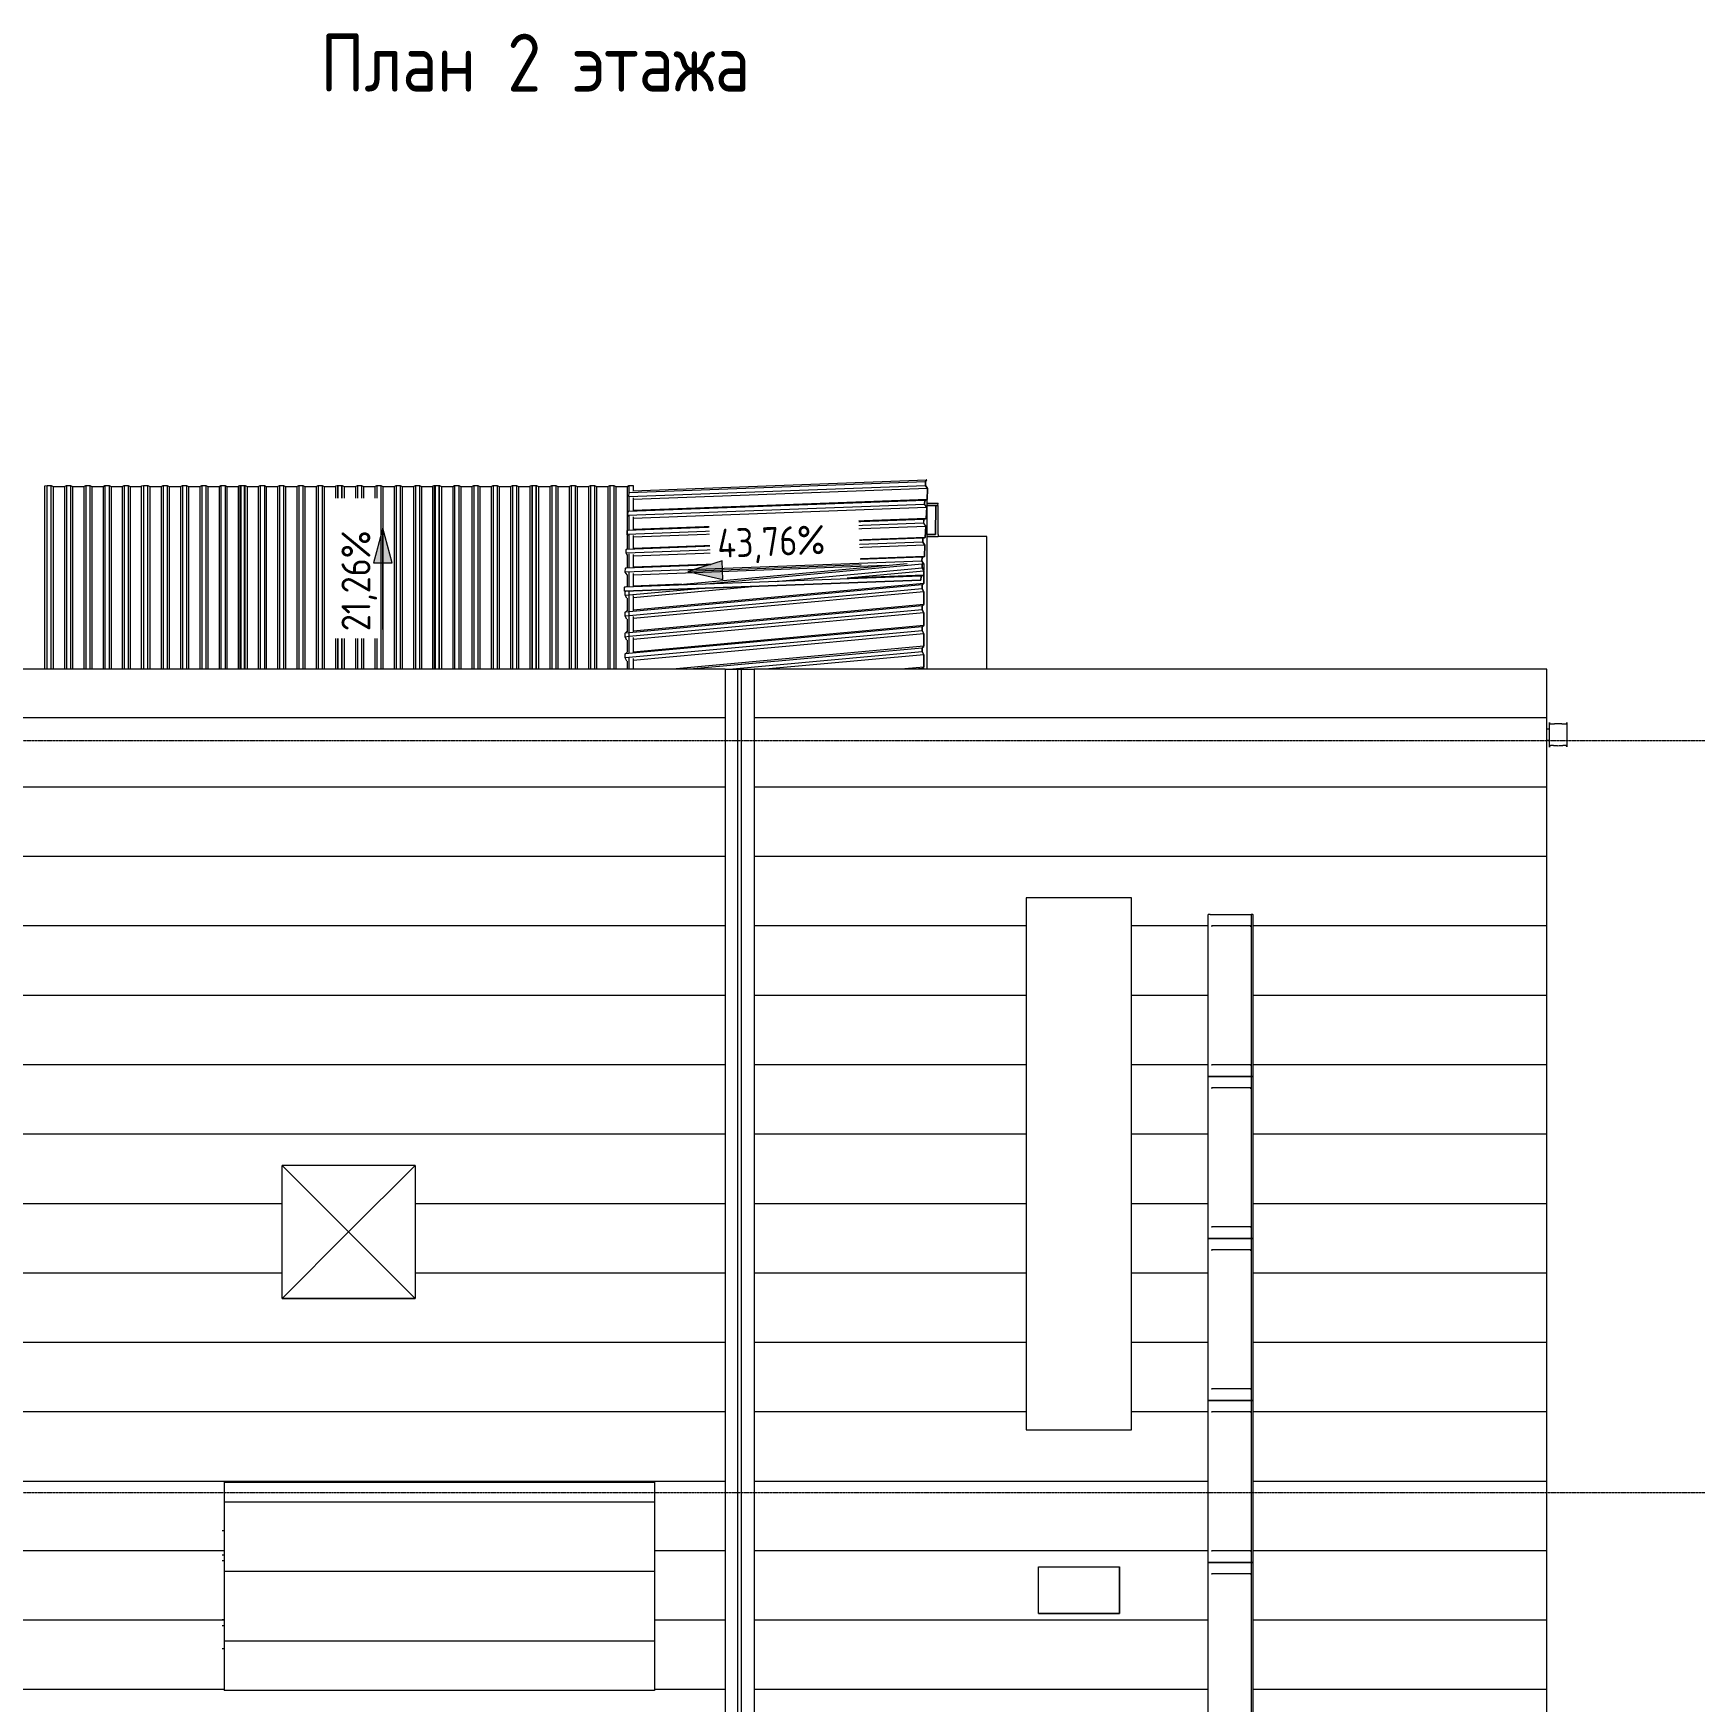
# Model space of a CAD drawing. Header units: millimetres. Extents: x -42533 to 645315, y 3457 to 82611.
# Drawn here: x 168623 to 182982, y 66233 to 80651 of the extents above; entities that cross this region are included whole.
import ezdxf

# ---------------------------------------------------------------- set-up
doc = ezdxf.new("R2010")
doc.units = ezdxf.units.MM
doc.linetypes.add('ADSK_Линия сетки', pattern=[25, 20, -2.5, 0, -2.5])
for name, color, linetype, lineweight in [('Воздуховоды', 7, 'Continuous', 18), ('Крыша', 7, 'Continuous', 9), ('Крыша штриховка', 7, 'Continuous', 9), ('Марки помещений', 7, 'Continuous', 20), ('Обобщенные модели', 7, 'Continuous', 18), ('Ограждение', 7, 'Continuous', 9), ('Оси', 253, 'Continuous', 9), ('Панели витража', 7, 'Continuous', 9), ('Перекрытие', 7, 'Continuous', 18), ('Размеры', 7, 'Continuous', 9), ('Стены внутренние', 7, 'Continuous', 18), ('Стены наружные', 7, 'Continuous', 18), ('ШТРИХОВКА', 252, 'Continuous', 15)]:
    doc.layers.add(name, color=color, linetype=linetype, lineweight=lineweight)
doc.styles.add('GOST Common_1', font='GOST_Common.ttf', dxfattribs={"width": 0.9, "height": 250})
doc.styles.add('GOST Common_2', font='GOST_Common.ttf', dxfattribs={"width": 0.9, "height": 250})

# ---------------------------------------------------------------- blocks, each defined once
blk = doc.blocks.new('План 2 этажа')
at = {"layer": 'Крыша штриховка'}
h = blk.add_hatch(dxfattribs=at)
h.set_pattern_fill('FP_7', color=8, style=0, pattern_type=2)
h.set_pattern_definition([(0, (3122.9, 338.7), (0, 600), [])])
h.paths.add_polyline_path([(24948.8, 18230.272), (24948.667, 43997.505), (18096.357, 43997.505), (18096.357, 21280.018), (18240.312, 21280.018), (18394.573, 21377.531), (19190.803, 20129.989), (19193.948, 20124.208), (18993.345, 20101.85), (19551.947, 18893.732), (19545.109, 18901.778), (19104.572, 19591.027), (19576.179, 18230.272), (24948.667, 18230.272)])
h.paths.add_polyline_path([(24338.508, 25951.601), (20618.508, 25951.601), (20618.508, 27751.601), (24338.508, 27751.601), (24338.508, 26167.43)])
h.paths.add_polyline_path([(24340.709, 29410.698), (23259.922, 29410.698), (23259.922, 30560.698), (24409.922, 30560.698), (24409.922, 29410.698), (24400.541, 29410.698)])
h.paths.add_polyline_path([(20618.508, 35171.601), (20618.508, 36971.601), (24338.508, 36971.601), (24338.508, 35171.601), (20669.979, 35171.601)])
h.paths.add_polyline_path([(21693.919, 38560.698), (21118.919, 38560.698), (21118.919, 39710.698), (22268.919, 39710.698), (22268.919, 38560.698), (21808.014, 38560.698)])
h = blk.add_hatch(dxfattribs=at)
h.set_pattern_fill('FP_8', color=8, style=0, pattern_type=2)
h.set_pattern_definition([(180, (4673.15, 338.7), (-7e-14, -600), [])])
h.paths.add_polyline_path([(29136.204, 18230.272), (29736.176, 18230.272), (31176.109, 20365.061), (31041.737, 20388.474), (31049.794, 20401.666), (31548.032, 21069.772), (31547.815, 21140.018), (31600.418, 21140.018), (31840.36, 21461.764), (31890.582, 21424.31), (32046.275, 21655.135), (32046.791, 21307.818), (32051.357, 21304.413), (32051.357, 43997.505), (25198.915, 43997.505), (25198.915, 18230.272), (27042.435, 18230.272)])
h.paths.add_polyline_path([(26383.65, 19200.698), (25439.921, 19200.698), (25439.921, 20350.698), (26589.921, 20350.698), (26589.921, 19200.698)])
h.paths.add_polyline_path([(28089.32, 20711.696), (27678.922, 20711.696), (27678.922, 21461.696), (28428.922, 21461.696), (28428.922, 20711.696), (28266.709, 20711.696)])
h.paths.add_polyline_path([(27655.922, 22483.692), (27655.922, 22883.692), (28355.922, 22883.692), (28355.922, 22483.692), (27678.922, 22483.692)])
h.paths.add_polyline_path([(28977.408, 23480.202), (28964.045, 23480.202), (28964.045, 27680.202), (29353.244, 27680.202), (29353.244, 23480.202), (28979.121, 23480.202)])
h.paths.add_polyline_path([(27655.922, 23983.7), (27550.923, 23983.7), (27550.923, 27393.7), (28460.923, 27393.7), (28460.923, 23983.7), (27715.359, 23983.7)])
h.paths.add_polyline_path([(30057.639, 26149.666), (30023.315, 26149.666), (30023.315, 34549.666), (30412.514, 34549.666), (30412.514, 26149.666), (30183.088, 26149.666)])
h.paths.add_polyline_path([(27989.248, 29052.618), (25770.565, 29052.618), (25770.565, 30852.618), (29489.207, 30852.618), (29489.207, 29052.618), (28089.32, 29052.618)])
h.paths.add_polyline_path([(29126.052, 33477.578), (29122.646, 33477.578), (29122.646, 41877.578), (29511.846, 41877.578), (29511.846, 33477.578), (29127.757, 33477.578)])
h.paths.add_polyline_path([(27655.922, 35838.702), (27655.922, 36238.702), (28355.922, 36238.702), (28355.922, 35838.702), (28089.32, 35838.702)])
h.paths.add_polyline_path([(27550.923, 37423.7), (27550.923, 42023.7), (28460.923, 42023.7), (28460.923, 37423.7), (27854.654, 37423.7)])
h = blk.add_hatch(dxfattribs=at)
h.set_pattern_fill('FP_21', color=8, style=0, pattern_type=2)
h.set_pattern_definition([(0, (801.16, 3158.7), (0, 600), [])])
h.paths.add_polyline_path([(24338.508, 35171.601), (24338.508, 36971.601), (20618.508, 36971.601), (20618.508, 35171.601), (23901.782, 35171.601)])
at = {"layer": 'Воздуховоды', "color": 8}
for p, q in [((21118.919, 39710.698), (21693.919, 39135.698)), ((21118.919, 38560.698), (21118.919, 39710.698)), ((22268.919, 39710.698), (21118.919, 39710.698)), ((21118.919, 38560.698), (21118.919, 39710.698)), ((22268.919, 39710.698), (21118.919, 39710.698)), ((21693.919, 39135.698), (22268.919, 39710.698)), ((22268.919, 39710.698), (22268.919, 38560.698)), ((22268.919, 39710.698), (22268.919, 38560.698)), ((21693.919, 39135.698), (21118.919, 38560.698)), ((22268.919, 38560.698), (21693.919, 39135.698)), ((21118.919, 38560.698), (22268.919, 38560.698)), ((22268.919, 38560.698), (21118.919, 38560.698))]:
    blk.add_line(p, q, dxfattribs=at)
at = {"layer": 'Крыша', "color": 8}
for p, q in [((24948.667, 43997.505), (18096.357, 43997.505)), ((32051.357, 43997.505), (25198.915, 43997.505)), ((32051.357, 21304.413), (32051.357, 43997.505)), ((20618.508, 36971.601), (24338.508, 36971.601)), ((20618.508, 36971.601), (20618.508, 35171.601)), ((24338.508, 36971.601), (24338.508, 35171.601)), ((27655.922, 36238.702), (27656.922, 36238.702)), ((27656.922, 35838.702), (27655.922, 35838.702)), ((24338.508, 35171.601), (20618.508, 35171.601))]:
    blk.add_line(p, q, dxfattribs=at)
at = {"layer": 'Обобщенные модели', "color": 8}
for p, q in [((19068.588, 45583.09), (19088.588, 45587.249)), ((19068.588, 43997.505), (19068.588, 45583.09)), ((19088.588, 45587.249), (19123.588, 45587.249)), ((19088.588, 43997.505), (19088.588, 45587.249)), ((19123.588, 45587.249), (19140.588, 45577.165)), ((19123.588, 43997.505), (19123.588, 45587.249)), ((19140.588, 45577.165), (19238.288, 45577.165)), ((19140.588, 45577.165), (19140.588, 43997.505)), ((19238.288, 45577.165), (19255.288, 45587.249)), ((19238.288, 45577.165), (19238.288, 43997.505)), ((19255.288, 45587.249), (19290.288, 45587.249)), ((19255.288, 45587.249), (19255.288, 43997.505)), ((19290.288, 45587.249), (19307.288, 45577.165)), ((19290.288, 45587.249), (19290.288, 43997.505)), ((19307.288, 45577.165), (19404.988, 45577.165)), ((19307.288, 45577.165), (19307.288, 45349.063)), ((19404.988, 45577.165), (19421.988, 45587.249)), ((19404.988, 45577.165), (19404.988, 43997.505)), ((19421.988, 45587.249), (19456.988, 45587.249)), ((19421.988, 45587.249), (19421.988, 43997.505)), ((19456.988, 45587.249), (19473.988, 45577.165)), ((19456.988, 45587.249), (19456.988, 43997.505)), ((19473.988, 45577.165), (19571.688, 45577.165)), ((19473.988, 45577.165), (19473.988, 43997.505)), ((19571.688, 45577.165), (19588.688, 45587.249)), ((19571.688, 45577.165), (19571.688, 43997.505)), ((19588.688, 45587.249), (19623.688, 45587.249)), ((19588.688, 45587.249), (19588.688, 43997.505)), ((19623.688, 45587.249), (19640.688, 45577.165)), ((19623.688, 45587.249), (19623.688, 43997.505)), ((19640.688, 45577.165), (19738.388, 45577.165)), ((19640.688, 45577.165), (19640.688, 43997.505)), ((19738.388, 45577.165), (19755.388, 45587.249)), ((19738.388, 45577.165), (19738.388, 43997.505)), ((19755.388, 45587.249), (19790.388, 45587.249)), ((19755.388, 45587.249), (19755.388, 43997.505)), ((19790.388, 45587.249), (19807.388, 45577.165)), ((19790.388, 45587.249), (19790.388, 43997.505)), ((19807.388, 45577.165), (19904.288, 45577.165)), ((19807.388, 45577.165), (19807.388, 43997.505)), ((19904.288, 45583.09), (19920.901, 45586.545)), ((19904.288, 43997.505), (19904.288, 45583.09)), ((19920.901, 45586.545), (19922.088, 45587.249)), ((19922.088, 45587.249), (19957.088, 45587.249)), ((19922.088, 45587.249), (19922.088, 43997.505)), ((19924.288, 45587.249), (19959.288, 45587.249)), ((19924.288, 43997.505), (19924.288, 45587.249)), ((19957.088, 45587.249), (19957.088, 43997.505)), ((19959.288, 45587.249), (19976.288, 45577.165)), ((19959.288, 43997.505), (19959.288, 45587.249)), ((19976.288, 45577.165), (20073.988, 45577.165)), ((19976.288, 45577.165), (19976.288, 43997.505)), ((20073.988, 45577.165), (20090.988, 45587.249)), ((20073.988, 45577.165), (20073.988, 43997.505)), ((20090.988, 45587.249), (20125.988, 45587.249)), ((20090.988, 45587.249), (20090.988, 43997.505)), ((20125.988, 45587.249), (20142.988, 45577.165)), ((20125.988, 45587.249), (20125.988, 43997.505)), ((20142.988, 45577.165), (20240.688, 45577.165)), ((20142.988, 45577.165), (20142.988, 43997.505)), ((20240.688, 45577.165), (20257.688, 45587.249)), ((20240.688, 45577.165), (20240.688, 43997.505)), ((20257.688, 45587.249), (20292.688, 45587.249)), ((20257.688, 45587.249), (20257.688, 43997.505)), ((20292.688, 45587.249), (20309.688, 45577.165)), ((20292.688, 45587.249), (20292.688, 43997.505)), ((20309.688, 45577.165), (20407.388, 45577.165)), ((20309.688, 45577.165), (20309.688, 43997.505)), ((20407.388, 45577.165), (20424.388, 45587.249)), ((20407.388, 45577.165), (20407.388, 43997.505)), ((20424.388, 45587.249), (20459.388, 45587.249)), ((20424.388, 45587.249), (20424.388, 43997.505)), ((20459.388, 45587.249), (20476.388, 45577.165)), ((20459.388, 45587.249), (20459.388, 43997.505)), ((20476.388, 45577.165), (20574.088, 45577.165)), ((20476.388, 45577.165), (20476.388, 43997.505)), ((20574.088, 45577.165), (20591.088, 45587.249)), ((20574.088, 45577.165), (20574.088, 43997.505)), ((20591.088, 45587.249), (20626.088, 45587.249)), ((20591.088, 45587.249), (20591.088, 43997.505)), ((20626.088, 45587.249), (20643.088, 45577.165)), ((20626.088, 45587.249), (20626.088, 43997.505)), ((20643.088, 45577.165), (20740.788, 45577.165)), ((20643.088, 45577.165), (20643.088, 43997.505)), ((20740.788, 45577.165), (20744.288, 45579.241)), ((20740.788, 45577.165), (20740.788, 43997.505)), ((20744.288, 45583.09), (20754.28, 45585.168)), ((20744.288, 43997.505), (20744.288, 45583.09)), ((20754.28, 45585.168), (20757.788, 45587.249)), ((20757.788, 45587.249), (20792.788, 45587.249)), ((20757.788, 45587.249), (20757.788, 43997.505)), ((20764.288, 45587.249), (20799.288, 45587.249)), ((20764.288, 43997.505), (20764.288, 45587.249)), ((20792.788, 45587.249), (20792.788, 43997.505)), ((20799.288, 45587.249), (20816.288, 45577.165)), ((20799.288, 43997.505), (20799.288, 45587.249)), ((20816.288, 45577.165), (20913.988, 45577.165)), ((20816.288, 45577.165), (20816.288, 43997.505)), ((20913.988, 45577.165), (20930.988, 45587.249)), ((20913.988, 45577.165), (20913.988, 43997.505)), ((20930.988, 45587.249), (20965.988, 45587.249)), ((20930.988, 45587.249), (20930.988, 43997.505)), ((20965.988, 45587.249), (20982.988, 45577.165)), ((20965.988, 45587.249), (20965.988, 43997.505)), ((20982.988, 45577.165), (21080.688, 45577.165)), ((20982.988, 45577.165), (20982.988, 43997.505)), ((21080.688, 45577.165), (21097.688, 45587.249)), ((21080.688, 45577.165), (21080.688, 43997.505)), ((21097.688, 45587.249), (21132.688, 45587.249)), ((21097.688, 45587.249), (21097.688, 43997.505)), ((21132.688, 45587.249), (21149.688, 45577.165)), ((21132.688, 45587.249), (21132.688, 43997.505)), ((21149.688, 45577.165), (21247.388, 45577.165)), ((21149.688, 45577.165), (21149.688, 43997.505)), ((21247.388, 45577.165), (21264.388, 45587.249)), ((21247.388, 45577.165), (21247.388, 43997.505)), ((21264.388, 45587.249), (21299.388, 45587.249)), ((21264.388, 45587.249), (21264.388, 43997.505)), ((21299.388, 45587.249), (21316.388, 45577.165)), ((21299.388, 45587.249), (21299.388, 43997.505)), ((21316.388, 45577.165), (21414.088, 45577.165)), ((21316.388, 45577.165), (21316.388, 43997.505)), ((21414.088, 45577.165), (21431.088, 45587.249)), ((21414.088, 45577.165), (21414.088, 43997.505)), ((21431.088, 45587.249), (21466.088, 45587.249)), ((21431.088, 45587.249), (21431.088, 43997.505)), ((21466.088, 45587.249), (21483.088, 45577.165)), ((21466.088, 45587.249), (21466.088, 43997.505)), ((21483.088, 45577.165), (21580.788, 45577.165)), ((21483.088, 45577.165), (21483.088, 43997.505)), ((21580.788, 45577.165), (21584.219, 45579.2)), ((21580.788, 45577.165), (21580.788, 43997.505)), ((21584.219, 45583.09), (21594.316, 45585.19)), ((21584.219, 43997.505), (21584.219, 45583.09)), ((21594.316, 45585.19), (21597.788, 45587.249)), ((21597.788, 45587.249), (21632.788, 45587.249)), ((21597.788, 45587.249), (21597.788, 43997.505)), ((21604.219, 45587.249), (21639.219, 45587.249)), ((21604.219, 43997.505), (21604.219, 45587.249)), ((21632.788, 45587.249), (21632.788, 43997.505)), ((21639.219, 45587.249), (21656.219, 45577.165)), ((21639.219, 43997.505), (21639.219, 45587.249)), ((21656.219, 45577.165), (21753.919, 45577.165)), ((21656.219, 45577.165), (21656.219, 43997.505)), ((21753.919, 45577.165), (21770.919, 45587.249)), ((21753.919, 45577.165), (21753.919, 43997.505)), ((21770.919, 45587.249), (21805.919, 45587.249)), ((21770.919, 45587.249), (21770.919, 43997.505)), ((21805.919, 45587.249), (21822.919, 45577.165)), ((21805.919, 45587.249), (21805.919, 43997.505)), ((21822.919, 45577.165), (21920.619, 45577.165)), ((21822.919, 45577.165), (21822.919, 43997.505)), ((21920.619, 45577.165), (21937.619, 45587.249)), ((21920.619, 45577.165), (21920.619, 43997.505)), ((21937.619, 45587.249), (21972.619, 45587.249)), ((21937.619, 45587.249), (21937.619, 43997.505)), ((21972.619, 45587.249), (21989.619, 45577.165)), ((21972.619, 45587.249), (21972.619, 43997.505)), ((21989.619, 45577.165), (22087.319, 45577.165)), ((21989.619, 45577.165), (21989.619, 43997.505)), ((22087.319, 45577.165), (22104.319, 45587.249)), ((22087.319, 45577.165), (22087.319, 43997.505)), ((22104.319, 45587.249), (22139.319, 45587.249)), ((22104.319, 45587.249), (22104.319, 43997.505)), ((22139.319, 45587.249), (22156.319, 45577.165)), ((22139.319, 45587.249), (22139.319, 43997.505)), ((22156.319, 45577.165), (22254.019, 45577.165)), ((22156.319, 45577.165), (22156.319, 43997.505)), ((22254.019, 45577.165), (22271.019, 45587.249)), ((22254.019, 45577.165), (22254.019, 43997.505)), ((22271.019, 45587.249), (22306.019, 45587.249)), ((22271.019, 45587.249), (22271.019, 43997.505)), ((22306.019, 45587.249), (22323.019, 45577.165)), ((22306.019, 45587.249), (22306.019, 43997.505)), ((22323.019, 45577.165), (22420.719, 45577.165)), ((22323.019, 45577.165), (22323.019, 43997.505)), ((22420.719, 45577.165), (22424.151, 45579.2)), ((22420.719, 45577.165), (22420.719, 43997.505)), ((22424.151, 45583.09), (22434.248, 45585.19)), ((22424.151, 43997.505), (22424.151, 45583.09)), ((22434.248, 45585.19), (22437.719, 45587.249)), ((22437.719, 45587.249), (22472.719, 45587.249)), ((22437.719, 45587.249), (22437.719, 43997.505)), ((22444.151, 45587.249), (22479.151, 45587.249)), ((22444.151, 43997.505), (22444.151, 45587.249)), ((22472.719, 45587.249), (22472.719, 43997.505)), ((22479.151, 45587.249), (22496.151, 45577.165)), ((22479.151, 43997.505), (22479.151, 45587.249)), ((22496.151, 45577.165), (22593.851, 45577.165)), ((22496.151, 45577.165), (22496.151, 43997.505)), ((22593.851, 45577.165), (22610.851, 45587.249)), ((22593.851, 45577.165), (22593.851, 43997.505)), ((22610.851, 45587.249), (22645.851, 45587.249)), ((22610.851, 45587.249), (22610.851, 43997.505)), ((22645.851, 45587.249), (22662.851, 45577.165)), ((22645.851, 45587.249), (22645.851, 43997.505)), ((22662.851, 45577.165), (22760.551, 45577.165)), ((22662.851, 45577.165), (22662.851, 43997.505)), ((22760.551, 45577.165), (22777.551, 45587.249)), ((22760.551, 45577.165), (22760.551, 43997.505)), ((22777.551, 45587.249), (22812.551, 45587.249)), ((22777.551, 45587.249), (22777.551, 43997.505)), ((22812.551, 45587.249), (22829.551, 45577.165)), ((22812.551, 45587.249), (22812.551, 43997.505)), ((22829.551, 45577.165), (22927.251, 45577.165)), ((22829.551, 45577.165), (22829.551, 43997.505)), ((22927.251, 45577.165), (22944.251, 45587.249)), ((22927.251, 45577.165), (22927.251, 43997.505)), ((22944.251, 45587.249), (22979.251, 45587.249)), ((22944.251, 45587.249), (22944.251, 43997.505)), ((22979.251, 45587.249), (22996.251, 45577.165)), ((22979.251, 45587.249), (22979.251, 43997.505)), ((22996.251, 45577.165), (23093.951, 45577.165)), ((22996.251, 45577.165), (22996.251, 43997.505)), ((23093.951, 45577.165), (23110.951, 45587.249)), ((23093.951, 45577.165), (23093.951, 43997.505)), ((23110.951, 45587.249), (23145.951, 45587.249)), ((23110.951, 45587.249), (23110.951, 43997.505)), ((23145.951, 45587.249), (23162.951, 45577.165)), ((23145.951, 45587.249), (23145.951, 43997.505)), ((23162.951, 45577.165), (23260.651, 45577.165)), ((23162.951, 45577.165), (23162.951, 43997.505)), ((23260.651, 45577.165), (23264.083, 45579.2)), ((23260.651, 45577.165), (23260.651, 43997.505)), ((23264.083, 45583.09), (23274.18, 45585.19)), ((23264.083, 43997.505), (23264.083, 45583.09)), ((23274.18, 45585.19), (23277.651, 45587.249)), ((23277.651, 45587.249), (23312.651, 45587.249)), ((23277.651, 45587.249), (23277.651, 43997.505)), ((23284.083, 45587.249), (23319.083, 45587.249)), ((23284.083, 43997.505), (23284.083, 45587.249)), ((23312.651, 45587.249), (23312.651, 43997.505)), ((23319.083, 45587.249), (23336.083, 45577.165)), ((23319.083, 43997.505), (23319.083, 45587.249)), ((23336.083, 45577.165), (23433.783, 45577.165)), ((23336.083, 45577.165), (23336.083, 43997.505)), ((23433.783, 45577.165), (23450.783, 45587.249)), ((23433.783, 45577.165), (23433.783, 43997.505)), ((23450.783, 45587.249), (23485.783, 45587.249)), ((23450.783, 45587.249), (23450.783, 43997.505)), ((23485.783, 45587.249), (23502.783, 45577.165)), ((23485.783, 45587.249), (23485.783, 43997.505)), ((23502.783, 45577.165), (23600.483, 45577.165)), ((23502.783, 45577.165), (23502.783, 43997.505)), ((23600.483, 45577.165), (23617.483, 45587.249)), ((23600.483, 45577.165), (23600.483, 43997.505)), ((23617.483, 45587.249), (23652.483, 45587.249)), ((23617.483, 45587.249), (23617.483, 43997.505)), ((23652.483, 45587.249), (23669.483, 45577.165)), ((23652.483, 45587.249), (23652.483, 43997.505)), ((23669.483, 45577.165), (23767.183, 45577.165)), ((23669.483, 45577.165), (23669.483, 43997.505)), ((23767.183, 45577.165), (23784.183, 45587.249)), ((23767.183, 45577.165), (23767.183, 43997.505)), ((23784.183, 45587.249), (23819.183, 45587.249)), ((23784.183, 45587.249), (23784.183, 43997.505)), ((23819.183, 45587.249), (23836.183, 45577.165)), ((23819.183, 45587.249), (23819.183, 43997.505)), ((23836.183, 45577.165), (23933.883, 45577.165)), ((23836.183, 45577.165), (23836.183, 43997.505)), ((23933.883, 45577.165), (23950.883, 45587.249)), ((23933.883, 45577.165), (23933.883, 43997.505)), ((23950.883, 45587.249), (23985.883, 45587.249)), ((23950.883, 45587.249), (23950.883, 43997.505)), ((23985.883, 45587.249), (24002.883, 45577.165)), ((23985.883, 45587.249), (23985.883, 43997.505)), ((24002.883, 45577.165), (24100.583, 45577.165)), ((24002.883, 45577.165), (24002.883, 43997.505)), ((24100.583, 45577.165), (24117.583, 45587.249)), ((24100.583, 45577.165), (24100.583, 45036.491)), ((24116.336, 45490.455), (26679.681, 45586.303)), ((24117.583, 45587.249), (24152.583, 45587.249)), ((24117.583, 45587.249), (24117.583, 45516.72)), ((24117.965, 45524.778), (26681.311, 45620.626)), ((24149.672, 45541.39), (26690.235, 45636.386)), ((24152.583, 45587.249), (24152.583, 45542.394)), ((26681.311, 45620.626), (26679.681, 45586.303)), ((26679.681, 45586.303), (26698.273, 45560.287)), ((26680.33, 45587.057), (26681.882, 45619.728)), ((26698.922, 45561.041), (26680.33, 45587.057)), ((26690.235, 45636.386), (26681.311, 45620.626)), ((26681.882, 45619.728), (26690.61, 45635.142)), ((26690.61, 45635.142), (26690.235, 45636.386)), ((26694.274, 45463.144), (26698.922, 45561.041)), ((26671.919, 45422.826), (24108.573, 45326.977)), ((26673.549, 45457.149), (24110.203, 45361.301)), ((24116.336, 45490.455), (24117.965, 45524.778)), ((24119.413, 45486.149), (24116.336, 45490.455)), ((24117.583, 45488.709), (24117.583, 45361.577)), ((24117.965, 45524.778), (24121.957, 45531.826)), ((26698.273, 45560.287), (24152.583, 45465.099)), ((24152.583, 45480.081), (24152.583, 45365.805)), ((26693.724, 45464.476), (24152.583, 45369.458)), ((26673.549, 45457.149), (26671.919, 45422.826)), ((26671.919, 45422.826), (26690.511, 45396.81)), ((26672.568, 45423.58), (26674.099, 45455.817)), ((26691.16, 45397.564), (26672.568, 45423.58)), ((26693.724, 45464.476), (26673.549, 45457.149)), ((26674.099, 45455.817), (26694.274, 45463.144)), ((26698.273, 45560.287), (26693.724, 45464.476)), ((19307.288, 45347.556), (19307.288, 43997.505)), ((26665.786, 45293.672), (24102.441, 45197.824)), ((24108.573, 45326.977), (24110.203, 45361.301)), ((24114.298, 45318.967), (24108.573, 45326.977)), ((24110.203, 45361.301), (24115.379, 45363.181)), ((24117.583, 45323.1), (24117.583, 45198.39)), ((26690.511, 45396.81), (24152.583, 45301.912)), ((24152.583, 45316.697), (24152.583, 45202.667)), ((26685.961, 45300.999), (24152.583, 45206.271)), ((26665.786, 45293.672), (26664.156, 45259.349)), ((26664.805, 45260.103), (26666.336, 45292.34)), ((26685.961, 45300.999), (26665.786, 45293.672)), ((26666.336, 45292.34), (26686.511, 45299.667)), ((26690.511, 45396.81), (26685.961, 45300.999)), ((26686.511, 45299.667), (26691.16, 45397.564)), ((26658.024, 45130.195), (24094.678, 45034.347)), ((26664.156, 45259.349), (24100.811, 45163.5)), ((24100.811, 45163.5), (24102.441, 45197.824)), ((24110.176, 45150.396), (24100.811, 45163.5)), ((24102.441, 45197.824), (24111.415, 45201.083)), ((24117.583, 45159.717), (24117.583, 45035.203)), ((26682.748, 45233.333), (24152.583, 45138.725)), ((24152.583, 45153.314), (24152.583, 45039.528)), ((26678.199, 45137.522), (24152.583, 45043.084)), ((26658.024, 45130.195), (26656.394, 45095.872)), ((26657.043, 45096.626), (26658.574, 45128.863)), ((26678.199, 45137.522), (26658.024, 45130.195)), ((26658.574, 45128.863), (26678.749, 45136.19)), ((26664.156, 45259.349), (26682.748, 45233.333)), ((26683.397, 45234.087), (26664.805, 45260.103)), ((26682.748, 45233.333), (26678.199, 45137.522)), ((26678.749, 45136.19), (26683.397, 45234.087)), ((26656.394, 45095.872), (24093.048, 45000.023)), ((24093.048, 45000.023), (24094.678, 45034.347)), ((24106.053, 44981.826), (24093.048, 45000.023)), ((24094.678, 45034.347), (24107.451, 45038.985)), ((24100.583, 44989.481), (24100.583, 44875.833)), ((24117.583, 44996.334), (24117.583, 44873.186)), ((26674.986, 45069.856), (24152.583, 44975.538)), ((24152.583, 44989.931), (24152.583, 44876.39)), ((26656.394, 45095.872), (26674.986, 45069.856)), ((26675.635, 45070.61), (26657.043, 45096.626)), ((26674.986, 45069.856), (26670.436, 44974.045)), ((26670.986, 44972.713), (26675.635, 45070.61)), ((26648.632, 44932.395), (24085.286, 44836.546)), ((24085.286, 44836.546), (24086.916, 44870.87)), ((26650.261, 44966.718), (24086.916, 44870.87)), ((24086.916, 44870.87), (24103.487, 44876.888)), ((26670.436, 44974.045), (24152.583, 44879.898)), ((26335.373, 44893.97), (24152.583, 44812.352)), ((24526.151, 44728.172), (26523.19, 44911.182)), ((24752.093, 44733.91), (26651.256, 44907.951)), ((25382.857, 44757.496), (26651.256, 44873.733)), ((26666.643, 44846.762), (26002.197, 44785.871)), ((26650.261, 44966.718), (26648.632, 44932.395)), ((26648.632, 44932.395), (26667.223, 44906.379)), ((26649.281, 44933.149), (26650.811, 44965.386)), ((26667.872, 44907.133), (26649.281, 44933.149)), ((26670.436, 44974.045), (26650.261, 44966.718)), ((26650.811, 44965.386), (26670.986, 44972.713)), ((26657.016, 44919.264), (26651.256, 44907.951)), ((26651.256, 44907.951), (26651.256, 44873.733)), ((26651.256, 44873.733), (26666.643, 44846.762)), ((26651.855, 44907.054), (26657.643, 44918.423)), ((26651.855, 44874.334), (26651.855, 44907.054)), ((26667.223, 44906.379), (26651.855, 44905.804)), ((26667.242, 44847.363), (26651.855, 44874.334)), ((26656.264, 44923.377), (26659.249, 44923.651)), ((26659.249, 44923.651), (26657.926, 44921.052)), ((26658.542, 44920.189), (26659.673, 44922.409)), ((26659.673, 44922.409), (26659.249, 44923.651)), ((26664.383, 44846.555), (26662.674, 44810.568)), ((26667.223, 44906.379), (26664.638, 44851.928)), ((26665.204, 44850.936), (26667.872, 44907.133)), ((26666.643, 44846.762), (26666.643, 44739.219)), ((26667.242, 44738.039), (26667.242, 44847.363)), ((26640.869, 44768.918), (24077.524, 44673.069)), ((24077.524, 44673.069), (24079.153, 44707.393)), ((24078.123, 44672.78), (26641.469, 44768.629)), ((26642.499, 44803.241), (24079.153, 44707.393)), ((24079.153, 44707.393), (24098.141, 44714.288)), ((24101.931, 44813.255), (24085.286, 44836.546)), ((24100.583, 44815.141), (24100.583, 44714.512)), ((24117.583, 44832.951), (24117.583, 44710.048)), ((26651.256, 44727.084), (24118.938, 44495.02)), ((24119.739, 44641.743), (24720.557, 44696.802)), ((24152.583, 44826.548), (24152.583, 44713.251)), ((26666.643, 44739.219), (24152.583, 44508.829)), ((24572.364, 44732.407), (24152.583, 44716.711)), ((25243.725, 44716.365), (24152.583, 44616.372)), ((26662.674, 44810.568), (26002.197, 44785.871)), ((26642.499, 44803.241), (26640.869, 44768.918)), ((26640.869, 44768.918), (26641.469, 44768.629)), ((26641.469, 44768.629), (26643.049, 44801.909)), ((26662.674, 44810.568), (26642.499, 44803.241)), ((26643.049, 44801.909), (26663.224, 44809.236)), ((26666.643, 44739.219), (26651.256, 44727.084)), ((26651.256, 44727.084), (26651.256, 44692.865)), ((26651.855, 44725.904), (26667.242, 44738.039)), ((26651.855, 44693.467), (26651.855, 44725.904)), ((24078.123, 44672.78), (24077.524, 44673.069)), ((24084.596, 44672.741), (24089.792, 44673.217)), ((24084.596, 44638.523), (24084.596, 44672.741)), ((24084.596, 44638.523), (24117.583, 44641.545)), ((24099.081, 44613.133), (24084.596, 44638.523)), ((24100.583, 44612.828), (24100.583, 44503.668)), ((24117.583, 44674.256), (24117.583, 44133.162)), ((26651.256, 44692.865), (24118.751, 44460.785)), ((26666.643, 44665.894), (24152.583, 44435.504)), ((24152.583, 44635.066), (24152.583, 44501.845)), ((26666.643, 44558.352), (24152.583, 44327.962)), ((26651.256, 44692.865), (26666.643, 44665.894)), ((26666.643, 44558.352), (26651.256, 44546.216)), ((26667.242, 44666.496), (26651.855, 44693.467)), ((26651.855, 44545.037), (26667.242, 44557.172)), ((26666.643, 44665.894), (26666.643, 44558.352)), ((26667.242, 44557.172), (26667.242, 44666.496)), ((24084.596, 44491.873), (24099.983, 44504.009)), ((24117.583, 44494.896), (24084.596, 44491.873)), ((24084.596, 44457.655), (24084.596, 44491.873)), ((24117.583, 44460.678), (24084.596, 44457.655)), ((24099.269, 44431.936), (24084.596, 44457.655)), ((24100.583, 44431.669), (24100.583, 44322.911)), ((26651.256, 44511.998), (24117.763, 44279.827)), ((26651.256, 44546.216), (24117.95, 44314.063)), ((26666.643, 44485.027), (24152.583, 44254.637)), ((24152.583, 44453.907), (24152.583, 44321.088)), ((26651.256, 44546.216), (26651.256, 44511.998)), ((26651.256, 44511.998), (26666.643, 44485.027)), ((26651.855, 44512.6), (26651.855, 44545.037)), ((26667.242, 44485.629), (26651.855, 44512.6)), ((26666.643, 44485.027), (26666.643, 44377.484)), ((26667.242, 44376.305), (26667.242, 44485.629)), ((24084.596, 44311.006), (24099.983, 44323.141)), ((24117.583, 44314.029), (24084.596, 44311.006)), ((24084.596, 44276.788), (24084.596, 44311.006)), ((24117.583, 44279.811), (24084.596, 44276.788)), ((24099.983, 44249.817), (24084.596, 44276.788)), ((26651.256, 44365.349), (24117.583, 44133.162)), ((26651.256, 44331.131), (24117.583, 44098.944)), ((26666.643, 44377.484), (24152.583, 44147.094)), ((26666.643, 44304.16), (24152.583, 44073.77)), ((24152.583, 44272.748), (24152.583, 44140.331)), ((26666.643, 44377.484), (26651.256, 44365.349)), ((26651.256, 44365.349), (26651.256, 44331.131)), ((26651.256, 44331.131), (26666.643, 44304.16)), ((26651.855, 44364.169), (26667.242, 44376.305)), ((26651.855, 44331.733), (26651.855, 44364.169)), ((26667.242, 44304.762), (26651.855, 44331.733)), ((26666.643, 44304.16), (26666.643, 44196.617)), ((26667.242, 44195.437), (26667.242, 44304.762)), ((24084.596, 44130.139), (24099.983, 44142.274)), ((24116.962, 44133.105), (24084.596, 44130.139)), ((24084.596, 44095.921), (24084.596, 44130.139)), ((24100.583, 44250.51), (24100.583, 44142.154)), ((26666.643, 44196.617), (24493.89, 43997.505)), ((24610.927, 43997.505), (26651.256, 44184.482)), ((24984.321, 43997.505), (26651.256, 44150.264)), ((26666.643, 44123.293), (25294.022, 43997.505)), ((26666.643, 44196.617), (26651.256, 44184.482)), ((26651.256, 44184.482), (26651.256, 44150.264)), ((26651.256, 44150.264), (26666.643, 44123.293)), ((26651.855, 44183.302), (26667.242, 44195.437)), ((26651.855, 44150.865), (26651.855, 44183.302)), ((26667.242, 44123.894), (26651.855, 44150.865)), ((26666.643, 44123.293), (26666.643, 44015.75)), ((26667.242, 44014.57), (26667.242, 44123.894)), ((24116.775, 44098.87), (24084.596, 44095.921)), ((24099.983, 44068.95), (24084.596, 44095.921)), ((24100.583, 44069.352), (24100.583, 43997.505)), ((24117.583, 44098.944), (24117.583, 43997.505)), ((24152.583, 44091.59), (24152.583, 43997.505)), ((26666.643, 44015.75), (26467.549, 43997.505)), ((26651.256, 44003.615), (26584.585, 43997.505)), ((26666.643, 44015.75), (26651.256, 44003.615)), ((26651.256, 44003.615), (26651.256, 43997.505)), ((26651.855, 44002.435), (26667.242, 44014.57)), ((26651.855, 43997.505), (26651.855, 44002.435)), ((32073.712, 43432.153), (32073.383, 43538.337)), ((32074.042, 43325.97), (32073.712, 43432.153)), ((32223.383, 43538.802), (32223.712, 43432.618)), ((32223.712, 43432.618), (32224.041, 43326.435))]:
    blk.add_line(p, q, dxfattribs=at)
at = {"layer": 'Обобщенные модели', "color": 8, "lineweight": 9}
for p, q in [((29122.646, 41877.578), (29123.929, 41877.578)), ((29122.646, 40477.578), (29122.646, 41877.578)), ((29139.872, 41877.578), (29123.929, 41877.578)), ((29139.872, 41877.578), (29149.128, 41877.578)), ((29149.128, 41877.578), (29156.971, 41877.578)), ((29156.971, 41877.578), (29490.075, 41877.578)), ((29490.075, 41877.578), (29493.175, 41877.578)), ((29493.937, 41877.578), (29493.937, 40477.578)), ((29509.095, 41877.578), (29493.937, 41877.578)), ((29509.095, 41877.578), (29511.846, 41877.578)), ((29511.846, 40477.578), (29511.846, 41877.578)), ((29153.222, 41779.079), (29159.483, 41779.079)), ((29494.161, 41780.278), (29153.241, 41780.278)), ((29487.559, 41779.079), (29494.162, 41779.079)), ((29153.222, 40579.079), (29159.483, 40579.079)), ((29494.112, 40580.278), (29153.241, 40580.278)), ((29487.559, 40579.079), (29494.112, 40579.079)), ((29122.646, 40477.578), (29123.929, 40477.578)), ((29122.646, 39077.578), (29122.646, 40477.578)), ((29123.929, 40477.578), (29122.646, 40477.578)), ((29139.872, 40477.578), (29123.929, 40477.578)), ((29123.929, 40477.578), (29139.872, 40477.578)), ((29139.872, 40477.578), (29149.128, 40477.578)), ((29149.128, 40477.578), (29139.872, 40477.578)), ((29149.128, 40477.578), (29156.971, 40477.578)), ((29156.971, 40477.578), (29149.128, 40477.578)), ((29153.222, 40379.079), (29159.483, 40379.079)), ((29494.161, 40380.278), (29153.241, 40380.278)), ((29156.971, 40477.578), (29490.075, 40477.578)), ((29490.075, 40477.578), (29156.971, 40477.578)), ((29487.559, 40379.079), (29494.162, 40379.079)), ((29490.075, 40477.578), (29493.175, 40477.578)), ((29493.175, 40477.578), (29490.075, 40477.578)), ((29493.937, 40477.578), (29493.937, 39077.578)), ((29509.095, 40477.578), (29493.937, 40477.578)), ((29493.937, 40477.578), (29509.095, 40477.578)), ((29509.095, 40477.578), (29511.846, 40477.578)), ((29511.846, 40477.578), (29509.095, 40477.578)), ((29511.846, 39077.578), (29511.846, 40477.578)), ((29122.646, 39077.578), (29123.929, 39077.578)), ((29122.646, 37677.578), (29122.646, 39077.578)), ((29123.929, 39077.578), (29122.646, 39077.578)), ((29139.872, 39077.578), (29123.929, 39077.578)), ((29123.929, 39077.578), (29139.872, 39077.578)), ((29139.872, 39077.578), (29149.128, 39077.578)), ((29149.128, 39077.578), (29139.872, 39077.578)), ((29149.128, 39077.578), (29156.971, 39077.578)), ((29156.971, 39077.578), (29149.128, 39077.578)), ((29153.222, 39179.079), (29159.483, 39179.079)), ((29494.112, 39180.278), (29153.241, 39180.278)), ((29156.971, 39077.578), (29490.075, 39077.578)), ((29490.075, 39077.578), (29156.971, 39077.578)), ((29487.559, 39179.079), (29494.112, 39179.079)), ((29490.075, 39077.578), (29493.175, 39077.578)), ((29493.175, 39077.578), (29490.075, 39077.578)), ((29493.937, 39077.578), (29493.937, 37677.578)), ((29509.095, 39077.578), (29493.937, 39077.578)), ((29493.937, 39077.578), (29509.095, 39077.578)), ((29509.095, 39077.578), (29511.846, 39077.578)), ((29511.846, 39077.578), (29509.095, 39077.578)), ((29511.846, 37677.578), (29511.846, 39077.578)), ((29153.222, 38979.079), (29159.483, 38979.079)), ((29494.161, 38980.278), (29153.241, 38980.278)), ((29487.559, 38979.079), (29494.162, 38979.079)), ((29153.222, 37779.079), (29159.483, 37779.079)), ((29494.112, 37780.278), (29153.241, 37780.278)), ((29487.559, 37779.079), (29494.112, 37779.079)), ((29123.929, 37677.578), (29122.646, 37677.578)), ((29122.646, 37677.578), (29123.929, 37677.578)), ((29122.646, 36277.578), (29122.646, 37677.578)), ((29123.929, 37677.578), (29139.872, 37677.578)), ((29139.872, 37677.578), (29123.929, 37677.578)), ((29149.128, 37677.578), (29139.872, 37677.578)), ((29139.872, 37677.578), (29149.128, 37677.578)), ((29156.971, 37677.578), (29149.128, 37677.578)), ((29149.128, 37677.578), (29156.971, 37677.578)), ((29490.075, 37677.578), (29156.971, 37677.578)), ((29156.971, 37677.578), (29490.075, 37677.578)), ((29493.175, 37677.578), (29490.075, 37677.578)), ((29490.075, 37677.578), (29493.175, 37677.578)), ((29493.937, 37677.578), (29509.095, 37677.578)), ((29493.937, 37677.578), (29493.937, 36277.578)), ((29509.095, 37677.578), (29493.937, 37677.578)), ((29511.846, 37677.578), (29509.095, 37677.578)), ((29509.095, 37677.578), (29511.846, 37677.578)), ((29511.846, 36277.578), (29511.846, 37677.578)), ((29153.222, 37579.079), (29159.483, 37579.079)), ((29494.161, 37580.278), (29153.241, 37580.278)), ((29487.559, 37579.079), (29494.162, 37579.079)), ((29153.222, 36379.079), (29159.483, 36379.079)), ((29494.112, 36380.278), (29153.241, 36380.278)), ((29487.559, 36379.079), (29494.112, 36379.079)), ((29122.646, 36277.578), (29123.929, 36277.578)), ((29122.646, 34877.578), (29122.646, 36277.578)), ((29123.929, 36277.578), (29122.646, 36277.578)), ((29139.872, 36277.578), (29123.929, 36277.578)), ((29123.929, 36277.578), (29139.872, 36277.578)), ((29139.872, 36277.578), (29149.128, 36277.578)), ((29149.128, 36277.578), (29139.872, 36277.578)), ((29149.128, 36277.578), (29156.971, 36277.578)), ((29156.971, 36277.578), (29149.128, 36277.578)), ((29156.971, 36277.578), (29490.075, 36277.578)), ((29490.075, 36277.578), (29156.971, 36277.578)), ((29490.075, 36277.578), (29493.175, 36277.578)), ((29493.175, 36277.578), (29490.075, 36277.578)), ((29493.937, 36277.578), (29493.937, 34877.578)), ((29509.095, 36277.578), (29493.937, 36277.578)), ((29493.937, 36277.578), (29509.095, 36277.578)), ((29509.095, 36277.578), (29511.846, 36277.578)), ((29511.846, 36277.578), (29509.095, 36277.578)), ((29511.846, 34877.578), (29511.846, 36277.578)), ((29153.222, 36179.079), (29159.483, 36179.079)), ((29494.161, 36180.278), (29153.241, 36180.278)), ((29487.559, 36179.079), (29494.162, 36179.079))]:
    blk.add_line(p, q, dxfattribs=at)
at = {"layer": 'Обобщенные модели', "color": 8, "flags": 128}
for points in [[(32051.24, 43482.084), (32056.162, 43482.099), (32061.655, 43482.116), (32067.046, 43482.133), (32072.328, 43482.149), (32073.557, 43482.153)], [(32073.867, 43382.154), (32069.567, 43382.14), (32064.22, 43382.124), (32058.768, 43382.107), (32053.221, 43382.09), (32051.217, 43382.084)]]:
    blk.add_lwpolyline(points, dxfattribs=at)
at = {"layer": 'Обобщенные модели', "color": 8}
for points in [[(32073.383, 43538.337), (32073.39, 43536.067), (32074.097, 43532.09), (32076.967, 43528.302), (32080.539, 43526.39), (32083.295, 43525.586), (32085.786, 43525.206), (32087.804, 43525.057), (32089.96, 43525.013), (32092.243, 43525.035), (32094.645, 43525.149), (32097.167, 43525.371), (32099.8, 43525.655), (32102.538, 43525.955), (32105.374, 43526.29), (32108.3, 43526.685), (32111.313, 43527.097), (32114.41, 43527.485), (32117.583, 43527.863), (32120.823, 43528.253), (32124.126, 43528.624), (32128.607, 43529.049), (32134.335, 43529.495), (32143.674, 43529.978), (32153.161, 43530.007), (32162.499, 43529.582), (32168.227, 43529.171), (32172.708, 43528.774), (32176.012, 43528.424), (32179.253, 43528.053), (32182.428, 43527.695), (32185.527, 43527.327), (32188.543, 43526.933), (32191.473, 43526.556), (32194.31, 43526.239), (32197.052, 43525.956), (32199.689, 43525.688), (32202.213, 43525.482), (32204.617, 43525.383), (32206.901, 43525.376), (32209.057, 43525.434), (32211.075, 43525.596), (32213.563, 43525.993), (32216.312, 43526.816), (32219.868, 43528.751), (32222.71, 43532.559), (32223.39, 43536.535), (32223.383, 43538.802)], [(32224.041, 43326.435), (32224.034, 43328.705), (32223.327, 43332.682), (32220.457, 43336.47), (32216.885, 43338.382), (32214.129, 43339.186), (32211.638, 43339.566), (32209.62, 43339.715), (32207.464, 43339.759), (32205.181, 43339.736), (32202.779, 43339.622), (32200.257, 43339.401), (32197.624, 43339.116), (32194.886, 43338.817), (32192.051, 43338.482), (32189.124, 43338.087), (32186.111, 43337.675), (32183.014, 43337.287), (32179.841, 43336.909), (32176.601, 43336.519), (32173.298, 43336.148), (32168.818, 43335.723), (32163.09, 43335.277), (32153.75, 43334.793), (32144.263, 43334.765), (32134.925, 43335.19), (32129.197, 43335.601), (32124.716, 43335.998), (32121.412, 43336.348), (32118.171, 43336.719), (32114.996, 43337.077), (32111.897, 43337.445), (32108.881, 43337.838), (32105.952, 43338.216), (32103.114, 43338.533), (32100.372, 43338.816), (32097.735, 43339.084), (32095.211, 43339.29), (32092.807, 43339.389), (32090.523, 43339.396), (32088.367, 43339.338), (32086.349, 43339.176), (32083.861, 43338.779), (32081.112, 43337.956), (32077.556, 43336.02), (32074.714, 43332.213), (32074.035, 43328.237), (32074.042, 43325.97)]]:
    blk.add_open_spline(points, degree=3, knots=[-1, -1, -1, -1, -0.941176471, -0.882352941, -0.852941176, -0.823529412, -0.808823529, -0.794117647, -0.779411765, -0.764705882, -0.75, -0.735294118, -0.720588235, -0.705882353, -0.691176471, -0.676470588, -0.661764706, -0.647058824, -0.632352941, -0.617647059, -0.602941176, -0.588235294, -0.558823529, -0.529411765, -0.470588235, -0.441176471, -0.411764706, -0.397058824, -0.382352941, -0.367647059, -0.352941176, -0.338235294, -0.323529412, -0.308823529, -0.294117647, -0.279411765, -0.264705882, -0.25, -0.235294118, -0.220588235, -0.205882353, -0.191176471, -0.176470588, -0.147058824, -0.117647059, -0.058823529, 0, 0, 0, 0], dxfattribs=at)
at = {"layer": 'Ограждение', "color": 8}
for p, q in [((24948.8, 43997.505), (25056.865, 43997.505)), ((24948.8, 43997.505), (24948.8, 18230.272)), ((25056.865, 43997.505), (25073.857, 43997.505)), ((25056.865, 43997.505), (25056.865, 18230.272)), ((25073.857, 43997.505), (25090.85, 43997.505)), ((25090.85, 43997.505), (25198.915, 43997.505)), ((25090.85, 18230.272), (25090.85, 43997.505)), ((25198.915, 43997.505), (25198.915, 18230.272))]:
    blk.add_line(p, q, dxfattribs=at)
at = {"layer": 'Оси', "color": 8, "linetype": 'ADSK_Линия сетки'}
for p, q in [((-9428.371, 43383.7), (56691.21, 43383.7)), ((-9428.371, 36883.7), (56691.21, 36883.7))]:
    blk.add_line(p, q, dxfattribs=at)
at = {"layer": 'Панели витража', "color": 8}
for p, q in [((20618.508, 36551.81), (20600.459, 36551.81)), ((20618.508, 36341.81), (20600.459, 36341.81)), ((20618.508, 36291.81), (20600.459, 36291.81)), ((20618.508, 35781.81), (20600.459, 35781.81)), ((20618.508, 35731.81), (20600.459, 35731.81)), ((20618.508, 35531.81), (20600.459, 35531.81))]:
    blk.add_line(p, q, dxfattribs=at)
at = {"layer": 'Перекрытие', "color": 8}
for p, q in [((26692.721, 45462.58), (26692.721, 43997.505)), ((27209.674, 45144.355), (26789.529, 45144.355)), ((27209.674, 43997.505), (27209.674, 45144.355)), ((28460.923, 42023.7), (27550.923, 42023.7)), ((27550.923, 42023.7), (27550.923, 37423.7)), ((28460.923, 37423.7), (28460.923, 42023.7)), ((27550.923, 37423.7), (28460.923, 37423.7))]:
    blk.add_line(p, q, dxfattribs=at)
at = {"layer": 'Стены внутренние', "color": 8}
for p, q in [((26692.721, 45413.871), (26768.448, 45413.513)), ((26768.448, 45413.513), (26767.267, 45163.516)), ((26767.267, 45163.516), (26692.721, 45163.868))]:
    blk.add_line(p, q, dxfattribs=at)
at = {"layer": 'Стены наружные', "color": 8}
for p, q in [((26692.721, 45433.87), (26788.542, 45433.418)), ((26788.448, 45413.419), (26788.542, 45433.418)), ((26788.448, 45413.419), (26692.721, 45413.87)), ((26767.267, 45163.516), (26768.448, 45413.513)), ((26768.448, 45413.513), (26788.448, 45413.419)), ((26788.448, 45413.419), (26787.267, 45163.421)), ((26692.721, 45163.868), (26767.267, 45163.516)), ((26789.641, 45143.41), (26692.721, 45143.868)), ((26787.267, 45163.421), (26789.735, 45163.41)), ((26789.735, 45163.41), (26789.641, 45143.41)), ((27655.922, 36239.702), (28356.922, 36239.702)), ((27655.922, 35837.702), (27655.922, 36239.702)), ((28355.922, 36238.702), (27656.922, 36238.702)), ((27656.922, 35838.702), (27656.922, 36238.702)), ((28355.922, 35838.702), (28355.922, 36238.702)), ((28356.922, 36239.702), (28356.922, 35837.702)), ((28356.922, 35837.702), (27655.922, 35837.702)), ((27656.922, 35838.702), (28355.922, 35838.702))]:
    blk.add_line(p, q, dxfattribs=at)
at = {"layer": 'Марки помещений', "color": 8, "lineweight": 9, "insert": (23307.305, 49240.501), "char_height": 500, "width": 3792.10961, "attachment_point": 5, "line_spacing_factor": 1.022766, "style": 'GOST Common_2'}
blk.add_mtext('\\pxt1.8,3.6,5.4,7.2,9,10.8,12.6,14.4,16.2,18,19.8,21.6,23.4,25.2,27,28.8,30.6,32.4,34.2,36,37.8,39.6,41.4,43.2,45,46.8,48.6,50.4,52.2,54,55.8,57.6;План 2 этажа', dxfattribs=at)
at = {"layer": 'Размеры', "color": 8, "lineweight": 20, "char_height": 250, "attachment_point": 1, "line_spacing_factor": 1.022761, "style": 'GOST Common_1', "bg_fill": 3, "box_fill_scale": 1.25, "bg_fill_color": 256, "bg_fill_true_color": 13158600, "bg_fill_transparency": 0}
for s, insert, width, rotation in [('21,26%', (21632.612, 44327.4), 1086.14699, 90), ('43,76%', (24876.104, 45209.991), 1164.59094, 2.1414023)]:
    blk.add_mtext(s, dxfattribs=dict(at, insert=insert, width=width, rotation=rotation))
at = {"layer": 'Размеры'}
for points in [[(21989.319, 45217.647), (21908.935, 44917.647), (22069.704, 44917.647)], [(24624.863, 44843.64), (24927.658, 44774.522), (24921.65, 44935.179)]]:
    blk.add_hatch(color=8, dxfattribs=at).paths.add_polyline_path(points)
at = {"layer": 'Размеры', "color": 8}
for p, q in [((21989.319, 45217.647), (21908.935, 44917.647)), ((22069.704, 44917.647), (21989.319, 45217.647)), ((21908.935, 44917.647), (22069.704, 44917.647)), ((24921.65, 44935.179), (24624.863, 44843.64)), ((24624.863, 44843.64), (24927.658, 44774.522)), ((24927.658, 44774.522), (24921.65, 44935.179))]:
    blk.add_line(p, q, dxfattribs=at)
at = {"layer": 'Размеры', "color": 8, "lineweight": 20}
for p, q in [((21989.319, 44342.275), (21989.319, 45217.647)), ((26123.816, 44899.689), (24624.863, 44843.64))]:
    blk.add_line(p, q, dxfattribs=at)

msp = doc.modelspace()

# ---------------------------------------------------------------- block references
at = {"layer": 'ШТРИХОВКА'}
msp.add_blockref('План 2 этажа', (149653.4, 31156.8), dxfattribs=at)

doc.saveas('drawing.dxf')
